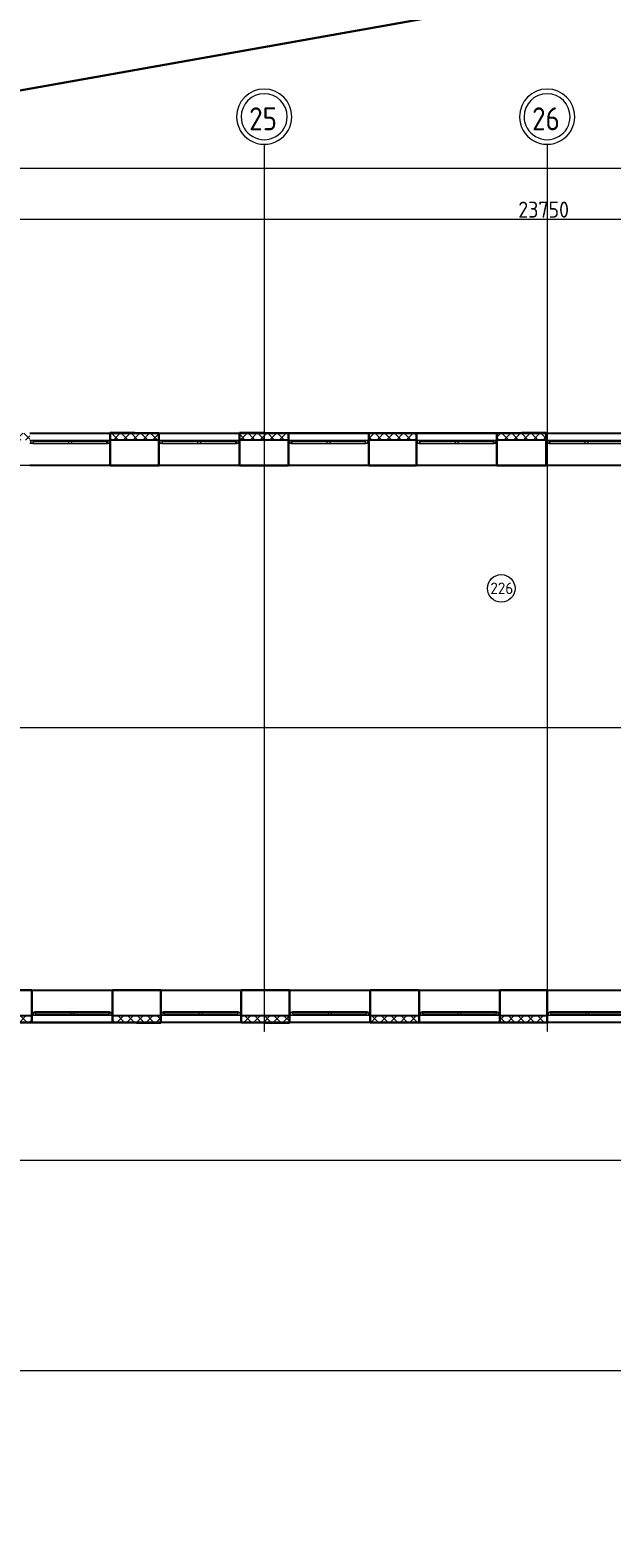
# Model space of a CAD drawing. Header units: millimetres. Extents: x -695119 to 412940, y -249585 to 622758.
# Drawn here: x 65586 to 78224, y 539993 to 572389 of the extents above; entities that cross this region are included whole.
import ezdxf

# ---------------------------------------------------------------- set-up
doc = ezdxf.new("R2010")
doc.units = ezdxf.units.MM
doc.linetypes.add('ADSK_Линия сетки', pattern=[25, 20, -2.5, 0, -2.5])
for name, color, linetype, lineweight in [('_Схема', 5, 'Continuous', 30), ('Каркас_Импост', 8, 'Continuous', 9), ('Марки помещений', 8, 'Continuous', 20), ('Окна', 252, 'Continuous', 9), ('Оси', 252, 'Continuous', 9), ('Размеры', 7, 'Continuous', 9), ('Стены разрез', 7, 'Continuous', 30), ('Стены штриховка', 7, 'Continuous', 9)]:
    doc.layers.add(name, color=color, linetype=linetype, lineweight=lineweight)
doc.layers.add('Стены', color=194, linetype='Continuous')
doc.styles.add('GOST Common', font='', dxfattribs={"width": 0.9, "height": 500})
doc.styles.add('GOST Common_1', font='', dxfattribs={"height": 250})
doc.styles.add('ISOCPEUR', font='isocpeur.ttf', dxfattribs={"width": 0.9, "height": 350})
doc.styles.get('GOST Common').set_extended_font_data('GOST type B')
doc.styles.get('GOST Common_1').set_extended_font_data('GOST type B')
doc.dimstyles.new('ADSK_Основной_3_5_мм', dxfattribs={"dimscale": 304.8, "dimtxt": 348.593412, "dimasz": 0.695866, "dimexe": 0.492126, "dimexo": 0.492126, "dimgap": 0.098425, "dimtad": 1, "dimdec": 0, "dimdsep": 46, "dimtxsty": 'ISOCPEUR', "dimblk1": 'OBLIQUE', "dimblk2": 'OBLIQUE', "dimsah": 1, "dimcen": 0.09, "dimdle": 0.492126, "dimazin": 0, "dimtfac": 1, "dimtdec": 4, "dimtix": 1, "dimtmove": 0, "dimatfit": 3, "dimfxl": 1, "dimtvp": 1, "dimtolj": 1, "dimtzin": 0, "dimlwd": 18, "dimlwe": 18, "dimarcsym": 2})
pattern_1 = [(0, (91217.38, 536167.97), (406.4, 101.6), [33.528, -271.272, 33.528, -271.272, -1625.6]), (0, (91217.38, 536167.97), (406.4, 101.6), [-609.6, 33.528, -576.072, 33.528, -271.272, -711.2]), (0, (91217.38, 536167.97), (406.4, 101.6), [-1524, 33.528, -169.672, 33.528, -474.472]), (120, (91369.78, 536218.77), (-291.18818, 301.15272), [33.528, -271.272, 33.528, -271.272, -1625.6]), (120, (91369.78, 536218.77), (-291.18818, 301.15272), [-609.6, 33.528, -576.072, 33.528, -271.272, -711.2]), (120, (91369.78, 536218.77), (-291.18818, 301.15272), [-1524, 33.528, -169.672, 33.528, -474.472]), (240, (91420.58, 536421.97), (-115.21182, -402.75272), [33.528, -271.272, 33.528, -271.272, -1625.6]), (240, (91420.58, 536421.97), (-115.21182, -402.75272), [-609.6, 33.528, -576.072, 33.528, -271.272, -711.2]), (240, (91420.58, 536421.97), (-115.21182, -402.75272), [-1524, 33.528, -169.672, 33.528, -474.472])]
pattern_2 = [(45, (91217.38, 536167.97), (-106.066, 106.066), []), (135, (91217.38, 536167.97), (-106.066, -106.066), [])]

# ---------------------------------------------------------------- blocks, each defined once
blk = doc.blocks.new('BIMLIB_Окно_Двустворчатое_VEKA_СФрамугойСнизу_ГОСТ30674_без линий - Ж_ОК-11_2350х1750-3835576-План 2 этажа смеж')
at = {"layer": 'Каркас_Импост', "lineweight": 18}
for p, q in [((-791, 265), (-850, 265)), ((-850, 265), (-850, 207)), ((-850, 207), (-812, 207)), ((-804, 207), (-804, 248)), ((-804, 248), (-792, 248)), ((-786, 248), (-791, 265)), ((791, 265), (786, 248)), ((850, 265), (791, 265)), ((793, 248), (804, 248)), ((804, 248), (804, 207)), ((812, 207), (850, 207)), ((850, 207), (850, 265))]:
    blk.add_line(p, q, dxfattribs=at)
at = {"layer": 'Каркас_Импост'}
for p, q in [((-812, 207), (-15, 207)), ((-812, 190), (-812, 207)), ((-15, 190), (-812, 190)), ((-792, 248), (-35, 248)), ((-792, 207), (-792, 248)), ((791, 265), (-791, 265)), ((-35, 248), (35, 248)), ((-35, 248), (-35, 207)), ((-15, 207), (15, 207)), ((-15, 207), (-15, 190)), ((15, 190), (-15, 190)), ((15, 207), (812, 207)), ((15, 190), (15, 207)), ((812, 190), (15, 190)), ((35, 248), (792, 248)), ((35, 207), (35, 248)), ((792, 248), (792, 207)), ((812, 207), (812, 190))]:
    blk.add_line(p, q, dxfattribs=at)
at = {"layer": 'Окна'}
for p, q in [((-850, 265), (-875, 265)), ((-875, 207), (-850, 207)), ((-850, 207), (-850, 265)), ((875, 265), (850, 265)), ((850, 265), (850, 207)), ((850, 207), (875, 207))]:
    blk.add_line(p, q, dxfattribs=at)
blk = doc.blocks.new('BIMLIB_Окно_Двустворчатое_VEKA_СФрамугойСнизу_ГОСТ30674_без линий - Ж_ОК-11_2350х1750-V5-План 2 этажа смеж')
at = {"layer": 'Каркас_Импост', "lineweight": 18}
for p, q in [((-791, 265), (-850, 265)), ((-850, 265), (-850, 207)), ((-850, 207), (-812, 207)), ((-804, 207), (-804, 248)), ((-804, 248), (-792, 248)), ((-786, 248), (-791, 265)), ((791, 265), (786, 248)), ((850, 265), (791, 265)), ((792, 248), (804, 248)), ((804, 248), (804, 207)), ((812, 207), (850, 207)), ((850, 207), (850, 265))]:
    blk.add_line(p, q, dxfattribs=at)
at = {"layer": 'Каркас_Импост'}
for p, q in [((-812, 207), (-15, 207)), ((-812, 190), (-812, 207)), ((-15, 190), (-812, 190)), ((-792, 248), (-35, 248)), ((-792, 207), (-792, 248)), ((791, 265), (-791, 265)), ((-35, 248), (35, 248)), ((-35, 248), (-35, 207)), ((-15, 207), (15, 207)), ((-15, 207), (-15, 190)), ((15, 190), (-15, 190)), ((15, 207), (812, 207)), ((15, 190), (15, 207)), ((812, 190), (15, 190)), ((35, 248), (792, 248)), ((35, 207), (35, 248)), ((792, 248), (792, 207)), ((812, 207), (812, 190))]:
    blk.add_line(p, q, dxfattribs=at)
at = {"layer": 'Окна'}
for p, q in [((-850, 265), (-875, 265)), ((-875, 207), (-850, 207)), ((-850, 207), (-850, 265)), ((875, 265), (850, 265)), ((850, 265), (850, 207)), ((850, 207), (875, 207))]:
    blk.add_line(p, q, dxfattribs=at)
blk = doc.blocks.new('ADSK_Марка_Помещение_ОдноЗначение_Номер - Номер-462100-План 2 этажа смеж')
at = {"layer": 'Марки помещений'}
blk.add_circle((0, 0), 3, dxfattribs=at)
blk = doc.blocks.new('_Oblique')
at = {"color": 0, "linetype": 'ByBlock', "lineweight": -2}
blk.add_line((-0.5, -0.5), (0.5, 0.5), dxfattribs=at)
blk = doc.blocks.new('*D955')
at = {"layer": 'Defpoints', "color": 0, "transparency": 16777216}
for p in [(64881, 568378), (88631, 568378), (88631, 568278)]:
    blk.add_point(p, dxfattribs=at)
at = {"layer": 'Размеры', "color": 0, "lineweight": 18, "transparency": 16777216}
for p, q in [((64731, 568278), (88781, 568278)), ((64881, 568228), (64881, 568128)), ((88631, 568228), (88631, 568128))]:
    blk.add_line(p, q, dxfattribs=at)
at = {"layer": 'Размеры', "color": 0, "lineweight": 18, "transparency": 16777216, "xscale": 212.1, "yscale": 212.1, "zscale": 212.1, "rotation": 180}
blk.add_blockref('_Oblique', (64881, 568278), dxfattribs=at)
at = {"layer": 'Размеры', "color": 0, "lineweight": 18, "transparency": 16777216, "xscale": 212.1, "yscale": 212.1, "zscale": 212.1}
blk.add_blockref('_Oblique', (88631, 568278), dxfattribs=at)
at = {"layer": 'Размеры', "color": 0, "lineweight": 20, "transparency": 16777216, "insert": (76756, 568483), "char_height": 350, "width": 1324.48, "attachment_point": 5, "style": 'ISOCPEUR'}
blk.add_mtext('\\A1;23750', dxfattribs=at)
blk = doc.blocks.new('*D963')
at = {"layer": 'Defpoints', "color": 0, "transparency": 16777216}
for p in [(64881, 569483), (118481, 569483), (118481, 569383)]:
    blk.add_point(p, dxfattribs=at)
at = {"layer": 'Размеры', "color": 0, "lineweight": 18, "transparency": 16777216}
for p, q in [((64731, 569383), (118631, 569383)), ((64881, 569333), (64881, 569233)), ((118481, 569333), (118481, 569233))]:
    blk.add_line(p, q, dxfattribs=at)
at = {"layer": 'Размеры', "color": 0, "lineweight": 18, "transparency": 16777216, "xscale": 212.1, "yscale": 212.1, "zscale": 212.1, "rotation": 180}
blk.add_blockref('_Oblique', (64881, 569383), dxfattribs=at)
at = {"layer": 'Размеры', "color": 0, "lineweight": 18, "transparency": 16777216, "xscale": 212.1, "yscale": 212.1, "zscale": 212.1}
blk.add_blockref('_Oblique', (118481, 569383), dxfattribs=at)
at = {"layer": 'Размеры', "color": 0, "lineweight": 20, "transparency": 16777216, "insert": (91681, 569588), "char_height": 350, "width": 1324.48, "attachment_point": 5, "style": 'ISOCPEUR'}
blk.add_mtext('\\A1;53600', dxfattribs=at)
blk = doc.blocks.new('Ось сетки - Круг_Ø12 мм 2-461932-План 2 этажа смеж')
at = {"layer": 'Оси', "lineweight": 20}
for radius, start, end in [(6, 360, 180), (5, 360, 180), (6, 180, 360), (5, 180, 360)]:
    blk.add_arc((0, 0), radius, start, end, dxfattribs=at)

msp = doc.modelspace()

# ---------------------------------------------------------------- hatches: boundary and pattern name
at = {"layer": 'Стены разрез', "lineweight": 9}
h = msp.add_hatch(dxfattribs=at)
h.set_pattern_fill('FP_4', color=256, style=0, pattern_type=2)
h.set_pattern_definition(pattern_1)
h.paths.add_polyline_path([(88696.401, 563478.241), (88696.401, 563628.241), (88694.401, 563628.241), (88694.401, 563478.241)])
h.paths.add_polyline_path([(86961.401, 563554.241), (86963.401, 563554.241), (86963.401, 563628.241), (88694.401, 563628.241), (88696.401, 563630.241), (86961.401, 563630.241)])
h.paths.add_polyline_path([(84141.401, 563554.241), (84143.401, 563554.241), (84143.401, 563628.241), (85209.401, 563628.241), (85209.401, 563554.241), (85211.401, 563554.241), (85211.401, 563630.241), (84141.401, 563630.241)])
h.paths.add_polyline_path([(81361.401, 563554.241), (81363.401, 563554.241), (81363.401, 563628.241), (82389.401, 563628.241), (82389.401, 563554.241), (82391.401, 563554.241), (82391.401, 563630.241), (81361.401, 563630.241)])
h.paths.add_polyline_path([(79609.401, 563554.241), (79611.401, 563554.241), (79611.401, 563630.241), (78561.401, 563630.241), (78561.401, 563554.241), (78563.401, 563554.241), (78563.401, 563628.241), (79609.401, 563628.241)])
h.paths.add_polyline_path([(76809.401, 563554.241), (76811.401, 563554.241), (76811.401, 563630.241), (75741.401, 563630.241), (75741.401, 563554.241), (75743.401, 563554.241), (75743.401, 563628.241), (76809.401, 563628.241)])
h.paths.add_polyline_path([(73991.401, 563554.241), (73991.401, 563630.241), (72956.401, 563630.241), (72956.401, 563554.241), (72958.401, 563554.241), (72958.401, 563628.241), (73989.401, 563628.241), (73989.401, 563554.241)])
h.paths.add_polyline_path([(71204.401, 563554.241), (71206.401, 563554.241), (71206.401, 563630.241), (70141.401, 563630.241), (70141.401, 563554.241), (70143.401, 563554.241), (70143.401, 563628.241), (71204.401, 563628.241)])
h.paths.add_polyline_path([(68391.401, 563554.241), (68391.401, 563630.241), (67336.401, 563630.241), (67336.401, 563554.241), (67338.401, 563554.241), (67338.401, 563628.241), (68389.401, 563628.241), (68389.401, 563554.241)])
h.paths.add_polyline_path([(65586.401, 563554.241), (65586.401, 563630.241), (64181.401, 563630.241), (64181.401, 563628.241), (65584.401, 563628.241), (65584.401, 563554.241)])
h = msp.add_hatch(dxfattribs=at)
h.set_pattern_fill('FP_7', color=256, style=0, pattern_type=2)
h.set_pattern_definition(pattern_2)
h.paths.add_polyline_path([(88694.401, 563478.241), (88694.401, 563628.241), (86963.401, 563628.241), (86963.401, 563554.241), (86961.401, 563554.241), (86961.401, 563478.241), (88440.264, 563478.241)])
h.paths.add_polyline_path([(84967.123, 563478.241), (85211.401, 563478.241), (85211.401, 563554.241), (85209.401, 563554.241), (85209.401, 563628.241), (84143.401, 563628.241), (84143.401, 563554.241), (84141.401, 563554.241), (84141.401, 563478.241), (84272.494, 563478.241)])
h.paths.add_polyline_path([(81361.401, 563478.241), (82391.401, 563478.241), (82391.401, 563554.241), (82389.401, 563554.241), (82389.401, 563628.241), (81363.401, 563628.241), (81363.401, 563554.241), (81361.401, 563554.241), (81361.401, 563525.726)])
h.paths.add_polyline_path([(78715.468, 563478.241), (79611.401, 563478.241), (79611.401, 563554.241), (79609.401, 563554.241), (79609.401, 563628.241), (78563.401, 563628.241), (78563.401, 563554.241), (78561.401, 563554.241), (78561.401, 563478.241)])
h.paths.add_polyline_path([(75936.954, 563478.241), (76811.401, 563478.241), (76811.401, 563554.241), (76809.401, 563554.241), (76809.401, 563628.241), (75743.401, 563628.241), (75743.401, 563554.241), (75741.401, 563554.241), (75741.401, 563478.241)])
h.paths.add_polyline_path([(73991.401, 563478.241), (73991.401, 563554.241), (73989.401, 563554.241), (73989.401, 563628.241), (72958.401, 563628.241), (72958.401, 563554.241), (72956.401, 563554.241), (72956.401, 563478.241), (73158.441, 563478.241)])
h.paths.add_polyline_path([(71206.401, 563478.241), (71206.401, 563554.241), (71204.401, 563554.241), (71204.401, 563628.241), (70143.401, 563628.241), (70143.401, 563554.241), (70141.401, 563554.241), (70141.401, 563478.241), (71074.556, 563478.241)])
h.paths.add_polyline_path([(68391.401, 563478.241), (68391.401, 563554.241), (68389.401, 563554.241), (68389.401, 563628.241), (67338.401, 563628.241), (67338.401, 563554.241), (67336.401, 563554.241), (67336.401, 563478.241), (68296.043, 563478.241)])
h.paths.add_polyline_path([(65586.401, 563478.241), (65586.401, 563554.241), (65584.401, 563554.241), (65584.401, 563628.241), (64331.401, 563628.241), (64331.401, 563478.241), (65517.529, 563478.241)])
h = msp.add_hatch(dxfattribs=at)
h.set_pattern_fill('FP_4', color=256, style=0, pattern_type=2)
h.set_pattern_definition(pattern_1)
h.paths.add_polyline_path([(107046.401, 563630.241), (107046.401, 563635.241), (106516.401, 563635.241), (106516.401, 563630.241)])
h.paths.add_polyline_path([(101976.401, 563630.241), (101976.401, 563635.241), (101481.401, 563635.241), (101481.401, 563630.241)])
h.paths.add_polyline_path([(79086.401, 563630.241), (79086.401, 563635.241), (78561.401, 563635.241), (78561.401, 563630.241), (78715.468, 563630.241)])
h.paths.add_polyline_path([(67866.401, 563630.241), (67866.401, 563635.241), (67336.401, 563635.241), (67336.401, 563630.241), (67601.414, 563630.241)])
h = msp.add_hatch(dxfattribs=at)
h.set_pattern_fill('FP_4', color=256, style=0, pattern_type=2)
h.set_pattern_definition(pattern_1)
h.paths.add_polyline_path([(112661.401, 563630.241), (112661.401, 563635.241), (112126.401, 563635.241), (112126.401, 563630.241)])
h.paths.add_polyline_path([(107576.401, 563630.241), (107576.401, 563635.241), (107046.401, 563635.241), (107046.401, 563630.241)])
h.paths.add_polyline_path([(104766.401, 563630.241), (104766.401, 563635.241), (104246.401, 563635.241), (104246.401, 563630.241)])
h.paths.add_polyline_path([(99176.401, 563630.241), (99176.401, 563635.241), (98651.401, 563635.241), (98651.401, 563630.241)])
h.paths.add_polyline_path([(85211.401, 563630.241), (85211.401, 563635.241), (84141.401, 563635.241), (84141.401, 563630.241), (84272.494, 563630.241)])
h.paths.add_polyline_path([(76811.401, 563630.241), (76811.401, 563635.241), (76276.401, 563635.241), (76276.401, 563630.241)])
h.paths.add_polyline_path([(70141.401, 563630.241), (70676.401, 563630.241), (70676.401, 563635.241), (70141.401, 563635.241)])
h = msp.add_hatch(dxfattribs=at)
h.set_pattern_fill('FP_4', color=256, style=0, pattern_type=2)
h.set_pattern_definition(pattern_1)
h.paths.add_polyline_path([(87001.401, 550826.241), (87929.401, 550826.241), (87929.401, 550828.241), (87003.401, 550828.241), (87003.401, 550902.241), (87001.401, 550902.241)])
h.paths.add_polyline_path([(84201.401, 550826.241), (85251.401, 550826.241), (85251.401, 550902.241), (85249.401, 550902.241), (85249.401, 550828.241), (84203.401, 550828.241), (84203.401, 550902.241), (84201.401, 550902.241)])
h.paths.add_polyline_path([(82451.401, 550826.241), (82451.401, 550902.241), (82449.401, 550902.241), (82449.401, 550828.241), (81383.401, 550828.241), (81383.401, 550902.241), (81381.401, 550902.241), (81381.401, 550826.241), (81493.981, 550826.241)])
h.paths.add_polyline_path([(79631.401, 550826.241), (79631.401, 550902.241), (79629.401, 550902.241), (79629.401, 550828.241), (78583.401, 550828.241), (78583.401, 550902.241), (78581.401, 550902.241), (78581.401, 550826.241), (78715.468, 550826.241)])
h.paths.add_polyline_path([(76831.401, 550826.241), (76831.401, 550902.241), (76829.401, 550902.241), (76829.401, 550828.241), (75803.401, 550828.241), (75803.401, 550902.241), (75801.401, 550902.241), (75801.401, 550826.241), (75936.954, 550826.241)])
h.paths.add_polyline_path([(74051.401, 550826.241), (74051.401, 550902.241), (74049.401, 550902.241), (74049.401, 550828.241), (72983.401, 550828.241), (72983.401, 550902.241), (72981.401, 550902.241), (72981.401, 550826.241)])
h.paths.add_polyline_path([(71231.401, 550826.241), (71231.401, 550902.241), (71229.401, 550902.241), (71229.401, 550828.241), (70183.401, 550828.241), (70183.401, 550902.241), (70181.401, 550902.241), (70181.401, 550826.241), (70379.928, 550826.241)])
h.paths.add_polyline_path([(68431.401, 550826.241), (68431.401, 550902.241), (68429.401, 550902.241), (68429.401, 550828.241), (67383.401, 550828.241), (67383.401, 550902.241), (67381.401, 550902.241), (67381.401, 550826.241)])
h.paths.add_polyline_path([(65631.401, 550826.241), (65631.401, 550902.241), (65629.401, 550902.241), (65629.401, 550828.241), (64181.401, 550828.241), (64181.401, 550826.241), (64822.901, 550826.241)])
h = msp.add_hatch(dxfattribs=at)
h.set_pattern_fill('FP_7', color=256, style=0, pattern_type=2)
h.set_pattern_definition(pattern_2)
h.paths.add_polyline_path([(87931.401, 550828.241), (87931.401, 550978.241), (87001.401, 550978.241), (87001.401, 550902.241), (87003.401, 550902.241), (87003.401, 550828.241), (87929.401, 550828.241)])
h.paths.add_polyline_path([(85249.401, 550828.241), (85249.401, 550902.241), (85251.401, 550902.241), (85251.401, 550978.241), (84201.401, 550978.241), (84201.401, 550902.241), (84203.401, 550902.241), (84203.401, 550828.241)])
h.paths.add_polyline_path([(82449.401, 550828.241), (82449.401, 550902.241), (82451.401, 550902.241), (82451.401, 550978.241), (81381.401, 550978.241), (81381.401, 550902.241), (81383.401, 550902.241), (81383.401, 550828.241), (81493.981, 550828.241)])
h.paths.add_polyline_path([(79629.401, 550828.241), (79629.401, 550902.241), (79631.401, 550902.241), (79631.401, 550978.241), (78581.401, 550978.241), (78581.401, 550902.241), (78583.401, 550902.241), (78583.401, 550828.241), (78715.468, 550828.241)])
h.paths.add_polyline_path([(76829.401, 550828.241), (76829.401, 550902.241), (76831.401, 550902.241), (76831.401, 550978.241), (75801.401, 550978.241), (75801.401, 550902.241), (75803.401, 550902.241), (75803.401, 550828.241), (75936.954, 550828.241)])
h.paths.add_polyline_path([(74049.401, 550828.241), (74049.401, 550902.241), (74051.401, 550902.241), (74051.401, 550978.241), (72981.401, 550978.241), (72981.401, 550902.241), (72983.401, 550902.241), (72983.401, 550828.241)])
h.paths.add_polyline_path([(70379.928, 550828.241), (71229.401, 550828.241), (71229.401, 550902.241), (71231.401, 550902.241), (71231.401, 550978.241), (70181.401, 550978.241), (70181.401, 550902.241), (70183.401, 550902.241), (70183.401, 550828.241)])
h.paths.add_polyline_path([(67383.401, 550828.241), (68429.401, 550828.241), (68429.401, 550902.241), (68431.401, 550902.241), (68431.401, 550978.241), (67381.401, 550978.241), (67381.401, 550902.241), (67383.401, 550902.241)])
h.paths.add_polyline_path([(64822.901, 550828.241), (65629.401, 550828.241), (65629.401, 550902.241), (65631.401, 550902.241), (65631.401, 550978.241), (64331.401, 550978.241), (64331.401, 550828.241)])
h = msp.add_hatch(dxfattribs=at)
h.set_pattern_fill('FP_4', color=256, style=0, pattern_type=2)
h.set_pattern_definition(pattern_1)
h.paths.add_polyline_path([(67906.401, 550821.241), (68431.401, 550821.241), (68431.401, 550826.241), (67906.401, 550826.241)])
h.paths.add_polyline_path([(70706.401, 550821.241), (71231.401, 550821.241), (71231.401, 550826.241), (70706.401, 550826.241)])
h.paths.add_polyline_path([(103766.401, 550821.241), (104301.401, 550821.241), (104301.401, 550826.241), (103766.401, 550826.241)])

# ---------------------------------------------------------------- linework, layer by layer
at = {"layer": '_Схема', "color": 5}
msp.add_line((198461.879, 594771.226), (-341938.82, 498529.94), dxfattribs=at)
at = {"layer": 'Оси', "linetype": 'ADSK_Линия сетки'}
for p, q in [((70681.401, 569901.977), (70681.401, 550624.039)), ((76831.401, 569901.977), (76831.401, 550624.039)), ((124372.922, 562928.241), (50771.339, 562928.241)), ((124372.922, 557228.241), (50771.339, 557228.241)), ((97660.397, 551528.241), (50771.339, 551528.241)), ((97660.397, 547828.241), (50771.339, 547828.241)), ((97660.397, 543258.241), (50771.339, 543258.241))]:
    msp.add_line(p, q, dxfattribs=at)
at = {"layer": 'Стены'}
for p, q in [((65586.401, 563630.241), (67336.401, 563630.241)), ((68391.401, 563478.241), (67336.401, 563478.241)), ((68391.401, 563630.241), (70141.401, 563630.241)), ((71206.401, 563478.241), (70141.401, 563478.241)), ((70681.401, 563635.241), (76276.401, 563635.241)), ((70681.401, 563630.241), (70681.401, 563635.241)), ((71206.401, 563635.241), (71206.401, 563630.241)), ((72956.401, 563630.241), (71206.401, 563630.241)), ((71206.401, 563630.241), (72956.401, 563630.241)), ((72956.401, 563630.241), (72956.401, 563635.241)), ((73991.401, 563478.241), (72956.401, 563478.241)), ((73473.901, 563630.241), (73473.901, 563635.241)), ((73991.401, 563630.241), (75741.401, 563630.241)), ((76811.401, 563478.241), (75741.401, 563478.241)), ((76811.401, 563630.241), (78561.401, 563630.241)), ((67336.401, 562928.241), (65586.401, 562928.241)), ((70141.401, 562928.241), (68391.401, 562928.241)), ((72956.401, 562928.241), (71206.401, 562928.241)), ((75741.401, 562928.241), (73991.401, 562928.241)), ((78561.401, 562928.241), (76811.401, 562928.241)), ((65631.401, 551528.241), (67381.401, 551528.241)), ((68431.401, 551528.241), (70181.401, 551528.241)), ((71231.401, 551528.241), (72981.401, 551528.241)), ((74051.401, 551528.241), (75801.401, 551528.241)), ((76831.401, 551528.241), (78581.401, 551528.241)), ((64331.401, 550978.241), (65631.401, 550978.241)), ((67901.703, 550821.241), (65106.401, 550821.241)), ((67381.401, 550826.241), (65631.401, 550826.241)), ((65631.401, 550826.241), (67381.401, 550826.241)), ((65631.401, 550826.241), (65631.401, 550821.241)), ((67381.401, 550978.241), (68431.401, 550978.241)), ((67381.401, 550821.241), (67381.401, 550826.241)), ((67906.401, 550820.241), (67381.401, 550820.241)), ((67901.703, 550821.241), (67901.703, 550826.241)), ((67901.703, 550825.241), (67906.401, 550825.241)), ((70181.401, 550826.241), (68431.401, 550826.241)), ((70181.401, 550978.241), (71231.401, 550978.241)), ((72981.401, 550826.241), (71231.401, 550826.241)), ((72981.401, 550978.241), (74051.401, 550978.241)), ((73516.401, 550825.241), (76316.401, 550825.241)), ((73516.401, 550820.241), (73516.401, 550825.241)), ((76316.401, 550820.241), (73516.401, 550820.241)), ((75801.401, 550826.241), (74051.401, 550826.241)), ((74051.401, 550825.241), (74051.401, 550820.241)), ((75801.401, 550978.241), (76831.401, 550978.241)), ((75801.401, 550820.241), (75801.401, 550825.241)), ((76316.401, 550820.241), (76316.401, 550825.241)), ((76331.401, 550825.241), (76831.401, 550825.241)), ((76331.401, 550820.241), (76331.401, 550825.241)), ((76831.401, 550820.241), (76331.401, 550820.241)), ((78581.401, 550826.241), (76831.401, 550826.241)), ((76831.401, 550825.241), (76831.401, 550820.241))]:
    msp.add_line(p, q, dxfattribs=at)
at = {"layer": 'Стены разрез'}
for p, q in [((67866.401, 563635.241), (67336.401, 563635.241)), ((67336.401, 563635.241), (67336.401, 563630.241)), ((67336.401, 562928.241), (67336.401, 563630.241)), ((67336.401, 563630.241), (67866.401, 563630.241)), ((67336.401, 563630.241), (68391.401, 563630.241)), ((67866.401, 563635.241), (67866.401, 563630.241)), ((68391.401, 562928.241), (68391.401, 563630.241)), ((70141.401, 563635.241), (70676.401, 563635.241)), ((70141.401, 563635.241), (70141.401, 563630.241)), ((70141.401, 562928.241), (70141.401, 563630.241)), ((70676.401, 563630.241), (70141.401, 563630.241)), ((70141.401, 563630.241), (71206.401, 563630.241)), ((70676.401, 563635.241), (70676.401, 563630.241)), ((71206.401, 562928.241), (71206.401, 563630.241)), ((72956.401, 562928.241), (72956.401, 563630.241)), ((72956.401, 563630.241), (73991.401, 563630.241)), ((73991.401, 562928.241), (73991.401, 563630.241)), ((75741.401, 562928.241), (75741.401, 563630.241)), ((76811.401, 563630.241), (75741.401, 563630.241)), ((76276.401, 563635.241), (76811.401, 563635.241)), ((76276.401, 563635.241), (76276.401, 563630.241)), ((76276.401, 563630.241), (76811.401, 563630.241)), ((76811.401, 563635.241), (76811.401, 563630.241)), ((76811.401, 562928.241), (76811.401, 563630.241)), ((68391.401, 562928.241), (67336.401, 562928.241)), ((71206.401, 562928.241), (70141.401, 562928.241)), ((73991.401, 562928.241), (72956.401, 562928.241)), ((76811.401, 562928.241), (75741.401, 562928.241)), ((64881.401, 551528.241), (65631.401, 551528.241)), ((65631.401, 551528.241), (65631.401, 550826.241)), ((67381.401, 551528.241), (68431.401, 551528.241)), ((67381.401, 551528.241), (67381.401, 550826.241)), ((68431.401, 551528.241), (68431.401, 550826.241)), ((70181.401, 551528.241), (71231.401, 551528.241)), ((70181.401, 551528.241), (70181.401, 550826.241)), ((71231.401, 551528.241), (71231.401, 550826.241)), ((72981.401, 551528.241), (74051.401, 551528.241)), ((72981.401, 551528.241), (72981.401, 550826.241)), ((74051.401, 551528.241), (74051.401, 550826.241)), ((75801.401, 551528.241), (76831.401, 551528.241)), ((75801.401, 551528.241), (75801.401, 550826.241)), ((76831.401, 551528.241), (76831.401, 550826.241)), ((64179.401, 550826.241), (65631.401, 550826.241)), ((67381.401, 550826.241), (68431.401, 550826.241)), ((67906.401, 550826.241), (68431.401, 550826.241)), ((67906.401, 550826.241), (67906.401, 550821.241)), ((68431.401, 550821.241), (67906.401, 550821.241)), ((68431.401, 550826.241), (68431.401, 550821.241)), ((71231.401, 550826.241), (70181.401, 550826.241)), ((70706.401, 550826.241), (71231.401, 550826.241)), ((70706.401, 550826.241), (70706.401, 550821.241)), ((71231.401, 550821.241), (70706.401, 550821.241)), ((71231.401, 550826.241), (71231.401, 550821.241)), ((72981.401, 550826.241), (74051.401, 550826.241)), ((75801.401, 550826.241), (76831.401, 550826.241))]:
    msp.add_line(p, q, dxfattribs=at)
at = {"layer": 'Стены штриховка'}
for p, q in [((67336.401, 563554.241), (67338.401, 563554.241)), ((67338.401, 563554.241), (67338.401, 563628.241)), ((67338.401, 563628.241), (68389.401, 563628.241)), ((68389.401, 563628.241), (68389.401, 563554.241)), ((68389.401, 563554.241), (68391.401, 563554.241)), ((70141.401, 563554.241), (70143.401, 563554.241)), ((70143.401, 563554.241), (70143.401, 563628.241)), ((70143.401, 563628.241), (71204.401, 563628.241)), ((71204.401, 563628.241), (71204.401, 563554.241)), ((71204.401, 563554.241), (71206.401, 563554.241)), ((72956.401, 563554.241), (72958.401, 563554.241)), ((72958.401, 563554.241), (72958.401, 563628.241)), ((72958.401, 563628.241), (73989.401, 563628.241)), ((73989.401, 563628.241), (73989.401, 563554.241)), ((73989.401, 563554.241), (73991.401, 563554.241)), ((75741.401, 563554.241), (75743.401, 563554.241)), ((75743.401, 563554.241), (75743.401, 563628.241)), ((75743.401, 563628.241), (76809.401, 563628.241)), ((76809.401, 563628.241), (76809.401, 563554.241)), ((76809.401, 563554.241), (76811.401, 563554.241)), ((65629.401, 550828.241), (64179.401, 550828.241)), ((65631.401, 550902.241), (65629.401, 550902.241)), ((65629.401, 550902.241), (65629.401, 550828.241)), ((67383.401, 550902.241), (67381.401, 550902.241)), ((67383.401, 550828.241), (67383.401, 550902.241)), ((68429.401, 550828.241), (67383.401, 550828.241)), ((68431.401, 550902.241), (68429.401, 550902.241)), ((68429.401, 550902.241), (68429.401, 550828.241)), ((70183.401, 550902.241), (70181.401, 550902.241)), ((70183.401, 550828.241), (70183.401, 550902.241)), ((71229.401, 550828.241), (70183.401, 550828.241)), ((71231.401, 550902.241), (71229.401, 550902.241)), ((71229.401, 550902.241), (71229.401, 550828.241)), ((72983.401, 550902.241), (72981.401, 550902.241)), ((72983.401, 550828.241), (72983.401, 550902.241)), ((74049.401, 550828.241), (72983.401, 550828.241)), ((74051.401, 550902.241), (74049.401, 550902.241)), ((74049.401, 550902.241), (74049.401, 550828.241)), ((75803.401, 550902.241), (75801.401, 550902.241)), ((75803.401, 550828.241), (75803.401, 550902.241)), ((76829.401, 550828.241), (75803.401, 550828.241)), ((76831.401, 550902.241), (76829.401, 550902.241)), ((76829.401, 550902.241), (76829.401, 550828.241))]:
    msp.add_line(p, q, dxfattribs=at)

# ---------------------------------------------------------------- block references
at = {"layer": 'Марки помещений', "xscale": 99.99999999999993, "yscale": 99.99999999999993, "zscale": 99.99999999999993}
msp.add_blockref('ADSK_Марка_Помещение_ОдноЗначение_Номер - Номер-462100-План 2 этажа смеж', (75833.993, 560255.336), dxfattribs=at)
at = {"layer": 'Окна'}
for name, p in [('BIMLIB_Окно_Двустворчатое_VEKA_СФрамугойСнизу_ГОСТ30674_без линий - Ж_ОК-11_2350х1750-3835576-План 2 этажа смеж', (66461.401, 563203.241)), ('BIMLIB_Окно_Двустворчатое_VEKA_СФрамугойСнизу_ГОСТ30674_без линий - Ж_ОК-11_2350х1750-V5-План 2 этажа смеж', (69266.401, 563203.241)), ('BIMLIB_Окно_Двустворчатое_VEKA_СФрамугойСнизу_ГОСТ30674_без линий - Ж_ОК-11_2350х1750-V5-План 2 этажа смеж', (72081.401, 563203.241)), ('BIMLIB_Окно_Двустворчатое_VEKA_СФрамугойСнизу_ГОСТ30674_без линий - Ж_ОК-11_2350х1750-V5-План 2 этажа смеж', (74866.401, 563203.241)), ('BIMLIB_Окно_Двустворчатое_VEKA_СФрамугойСнизу_ГОСТ30674_без линий - Ж_ОК-11_2350х1750-V5-План 2 этажа смеж', (77686.401, 563203.241))]:
    msp.add_blockref(name, p, dxfattribs=at)
at = {"layer": 'Окна', "rotation": 180}
for p in [(66506.401, 551253.241), (69306.401, 551253.241), (72106.401, 551253.241), (74926.401, 551253.241), (77706.401, 551253.241)]:
    msp.add_blockref('BIMLIB_Окно_Двустворчатое_VEKA_СФрамугойСнизу_ГОСТ30674_без линий - Ж_ОК-11_2350х1750-V5-План 2 этажа смеж', p, dxfattribs=at)
at = {"layer": 'Оси', "lineweight": 20, "xscale": 99.99999999999993, "yscale": 99.99999999999993, "zscale": 99.99999999999993, "rotation": 180}
for p in [(70681.401, 570501.977), (76831.401, 570501.977)]:
    msp.add_blockref('Ось сетки - Круг_Ø12 мм 2-461932-План 2 этажа смеж', p, dxfattribs=at)

# ---------------------------------------------------------------- texts
at = {"layer": 'Марки помещений', "lineweight": 9, "insert": (75597.736, 560383.061), "char_height": 250, "width": 584.43019, "attachment_point": 1, "style": 'GOST Common_1'}
msp.add_mtext('226', dxfattribs=at)
at = {"layer": 'Оси', "char_height": 500, "width": 779.24025, "attachment_point": 1, "style": 'GOST Common'}
for s, insert in [('25', (70354.632, 570706.589)), ('26', (76504.632, 570706.589))]:
    msp.add_mtext(s, dxfattribs=dict(at, insert=insert))

# ---------------------------------------------------------------- dimensions: what is measured, and where the dimension line sits
at = {"layer": 'Размеры', "lineweight": 20}
for base, p1, p2, override, picture, middle in [((118481.401, 569382.671), (64881.401, 569482.656), (118481.401, 569482.656), {"dimpost": '<>', "dimfxl": 53600}, '*D963', (91681.401, 569587.671)), ((88631.401, 568278.415), (64881.401, 568378.4), (88631.401, 568378.4), {"dimpost": '<>', "dimfxl": 23750}, '*D955', (76756.401, 568483.415))]:
    dim = msp.add_linear_dim(base=base, p1=p1, p2=p2, dimstyle='ADSK_Основной_3_5_мм', override=override, dxfattribs=at)
    dim.commit()
    dim.dimension.update_dxf_attribs({"geometry": picture, "text_midpoint": middle})

doc.saveas('drawing.dxf')
